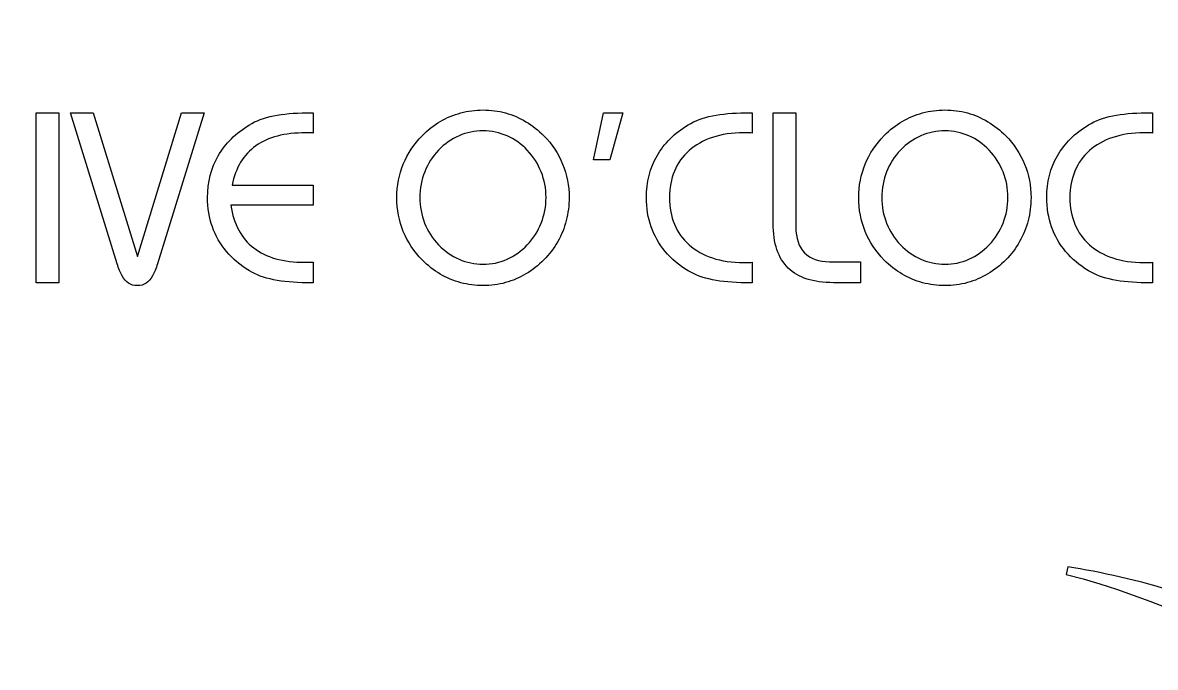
# Model space of a CAD drawing. Header units: millimetres. Extents: x -96 to 58, y -5 to 152.
# Drawn here: x -39.16 to -19.42, y 42 to 53.23 of the extents above; entities that cross this region are included whole.
import ezdxf

# ---------------------------------------------------------------- set-up
doc = ezdxf.new("R2010")
doc.units = ezdxf.units.MM
doc.header["$MEASUREMENT"] = 0
doc.layers.add('Capa 1', color=7, linetype='Continuous')

msp = doc.modelspace()

# ---------------------------------------------------------------- linework, layer by layer
at = {"layer": 'Capa 1', "color": 250, "lineweight": 9}
msp.add_open_spline([(-95.1806, 149.5), (-95.1806, 149.5), (57.2195, 149.5), (57.2195, 149.5), (57.2195, 149.5), (57.2195, 149.5), (57.2195, -2.9001), (57.2195, -2.9001), (57.2195, -2.9001), (57.2195, -2.9001), (-95.1806, -2.9001), (-95.1806, -2.9001), (-95.1806, -2.9001), (-95.1806, -2.9001), (-95.1806, 149.5), (-95.1806, 149.5)], degree=3, knots=[0, 0, 0, 0, 0.2, 0.2, 0.2, 0.2, 0.4, 0.4, 0.4, 0.4, 0.6, 0.6, 0.6, 0.6, 1, 1, 1, 1], dxfattribs=at)
at = {"layer": 'Capa 1', "color": 7}
msp.add_open_spline([(-18.9806, 128.6859), (11.6082, 128.6859), (36.4054, 103.8887), (36.4054, 73.2999), (36.4054, 73.2999), (36.4054, 42.7112), (11.6082, 17.9139), (-18.9806, 17.9139), (-18.9806, 17.9139), (-49.5694, 17.9139), (-74.3666, 42.7111), (-74.3666, 73.2999), (-74.3666, 73.2999), (-74.3666, 103.8888), (-49.5694, 128.6859), (-18.9806, 128.6859)], degree=3, knots=[0, 0, 0, 0, 0.2, 0.2, 0.2, 0.2, 0.4, 0.4, 0.4, 0.4, 0.6, 0.6, 0.6, 0.6, 1, 1, 1, 1], dxfattribs=at)
at = {"layer": 'Capa 1'}
for points, knots in [([(-54.7906, 49.5546), (-54.9192, 46.9923), (-54.8633, 44.6012), (-54.6573, 42.5243), (-54.6573, 42.5243), (-53.2346, 28.1755), (-45.7451, 19.5609), (-37.1903, 19.3849), (-37.1903, 19.3849), (-25.3474, 19.1709), (-24.7983, 37.6123), (-37.1961, 36.3227), (-37.1961, 36.3227), (-40.7314, 35.9547), (-43.4194, 32.6859), (-42.9017, 29.0762), (-42.9017, 29.0762), (-42.4011, 26.1719), (-39.6783, 23.9678), (-36.6832, 24.8029), (-36.6832, 24.8029), (-34.62, 25.4416), (-33.1498, 27.6434), (-34.1215, 29.7306), (-34.1215, 29.7306), (-34.7259, 30.9353), (-36.367, 31.7807), (-37.5384, 30.7664), (-37.5384, 30.7664), (-37.9717, 30.366), (-38.2871, 29.338), (-37.5146, 29.1005), (-37.5146, 29.1005), (-37.3687, 29.0634), (-37.2281, 29.0845), (-37.1073, 29.1766), (-37.1073, 29.1766), (-37.7473, 29.1446), (-37.6709, 29.9674), (-37.3841, 30.31), (-37.3841, 30.31), (-36.5146, 31.2768), (-35.0868, 30.5228), (-34.5854, 29.5798), (-34.5854, 29.5798), (-33.6879, 27.7582), (-35.023, 25.5256), (-36.8194, 24.9738), (-36.8194, 24.9738), (-39.548, 24.2215), (-42.2612, 26.4534), (-42.6817, 29.0867), (-42.6817, 29.0867), (-43.1206, 32.4424), (-40.4281, 35.7051), (-37.1675, 36.1326), (-37.1675, 36.1326), (-29.7303, 36.9841), (-26.3893, 28.0696), (-30.5706, 23.0193), (-30.5706, 23.0193), (-32.357, 20.7882), (-35.1621, 19.8248), (-37.9837, 19.9196), (-37.9837, 19.9196), (-48.538, 20.9926), (-55.9555, 33.5926), (-53.9315, 53.0764), (-53.9315, 53.0764), (-53.9315, 53.0764), (-54.1283, 53.1131), (-54.1283, 53.1131), (-54.1283, 53.1131), (-54.1283, 53.1131), (-54.7906, 49.5546), (-54.7906, 49.5546)], [0, 0, 0, 0, 0.05, 0.05, 0.05, 0.05, 0.1, 0.1, 0.1, 0.1, 0.15, 0.15, 0.15, 0.15, 0.2, 0.2, 0.2, 0.2, 0.25, 0.25, 0.25, 0.25, 0.3, 0.3, 0.3, 0.3, 0.35, 0.35, 0.35, 0.35, 0.4, 0.4, 0.4, 0.4, 0.45, 0.45, 0.45, 0.45, 0.5, 0.5, 0.5, 0.5, 0.55, 0.55, 0.55, 0.55, 0.6, 0.6, 0.6, 0.6, 0.65, 0.65, 0.65, 0.65, 0.7, 0.7, 0.7, 0.7, 0.75, 0.75, 0.75, 0.75, 0.8, 0.8, 0.8, 0.8, 0.85, 0.85, 0.85, 0.85, 0.9, 0.9, 0.9, 0.9, 1, 1, 1, 1]), ([(-20.1993, 28.7252), (-20.7858, 30.0782), (-22.2151, 29.6963), (-22.8358, 28.8586), (-22.8358, 28.8586), (-24.1835, 26.8788), (-22.8536, 23.9916), (-21.1083, 22.554), (-21.1083, 22.554), (-18.236, 20.3209), (-14.7942, 21.0921), (-12.6569, 23.4652), (-12.6569, 23.4652), (-9.4801, 27.2214), (-9.9478, 33.2046), (-12.8536, 37.7273), (-12.8536, 37.7273), (-14.9445, 40.8192), (-17.8156, 42.8133), (-20.9773, 43.6196), (-20.9773, 43.6196), (-20.9773, 43.6196), (-20.948, 43.7545), (-20.948, 43.7545), (-20.948, 43.7545), (-19.8115, 43.5689), (-18.2936, 43.1799), (-16.8638, 42.3858), (-16.8638, 42.3858), (-14.5613, 41.1062), (-9.9727, 36.1101), (-9.7712, 30.3432), (-9.7712, 30.3432), (-9.5983, 25.3932), (-12.2394, 20.9702), (-16.6826, 20.4825), (-16.6826, 20.4825), (-19.6326, 20.2567), (-22.9672, 22.1313), (-23.8404, 25.7242), (-23.8404, 25.7242), (-24.2101, 27.4422), (-23.8238, 29.4537), (-22.3018, 30.0126), (-22.3018, 30.0126), (-21.477, 30.2731), (-20.3645, 29.881), (-20.1993, 28.7252)], [0, 0, 0, 0, 0.0769231, 0.0769231, 0.0769231, 0.0769231, 0.1538462, 0.1538462, 0.1538462, 0.1538462, 0.2307692, 0.2307692, 0.2307692, 0.2307692, 0.3076923, 0.3076923, 0.3076923, 0.3076923, 0.3846154, 0.3846154, 0.3846154, 0.3846154, 0.4615385, 0.4615385, 0.4615385, 0.4615385, 0.5384615, 0.5384615, 0.5384615, 0.5384615, 0.6153846, 0.6153846, 0.6153846, 0.6153846, 0.6923077, 0.6923077, 0.6923077, 0.6923077, 0.7692308, 0.7692308, 0.7692308, 0.7692308, 0.8461538, 0.8461538, 0.8461538, 0.8461538, 1, 1, 1, 1])]:
    msp.add_open_spline(points, degree=3, knots=knots, dxfattribs=at)
at = {"layer": 'Capa 1', "color": 250}
for points, knots in [([(-32.637, 50.1847), (-32.637, 49.9766), (-32.5989, 49.7804), (-32.5241, 49.5962), (-32.5241, 49.5962), (-32.4494, 49.4121), (-32.3386, 49.2456), (-32.1925, 49.0967), (-32.1925, 49.0967), (-32.098, 49.0008), (-31.9943, 48.9196), (-31.8814, 48.8533), (-31.8814, 48.8533), (-31.7692, 48.7877), (-31.65, 48.7376), (-31.5244, 48.7037), (-31.5244, 48.7037), (-31.3988, 48.6692), (-31.2683, 48.6522), (-31.1342, 48.6522), (-31.1342, 48.6522), (-30.9995, 48.6522), (-30.8696, 48.6698), (-30.744, 48.7044), (-30.744, 48.7044), (-30.6185, 48.739), (-30.4992, 48.7898), (-30.387, 48.8568), (-30.387, 48.8568), (-30.2741, 48.9232), (-30.1704, 49.005), (-30.0759, 49.1009), (-30.0759, 49.1009), (-29.9799, 49.1983), (-29.8988, 49.3048), (-29.8339, 49.4205), (-29.8339, 49.4205), (-29.7683, 49.5356), (-29.7189, 49.6576), (-29.6857, 49.786), (-29.6857, 49.786), (-29.6526, 49.9145), (-29.6356, 50.0478), (-29.6356, 50.1847), (-29.6356, 50.1847), (-29.6356, 50.3914), (-29.673, 50.5861), (-29.7478, 50.7689), (-29.7478, 50.7689), (-29.8219, 50.9524), (-29.9313, 51.1174), (-30.0759, 51.2641), (-30.0759, 51.2641), (-30.1704, 51.3602), (-30.2741, 51.4419), (-30.387, 51.5083), (-30.387, 51.5083), (-30.4992, 51.5753), (-30.6185, 51.6261), (-30.744, 51.6607), (-30.744, 51.6607), (-30.8696, 51.6953), (-30.9995, 51.7129), (-31.1342, 51.7129), (-31.1342, 51.7129), (-31.2683, 51.7129), (-31.3988, 51.6959), (-31.5244, 51.6614), (-31.5244, 51.6614), (-31.65, 51.6276), (-31.7692, 51.5774), (-31.8814, 51.5118), (-31.8814, 51.5118), (-31.9943, 51.4455), (-32.098, 51.3643), (-32.1925, 51.2684), (-32.1925, 51.2684), (-32.3386, 51.1196), (-32.4494, 50.9537), (-32.5241, 50.771), (-32.5241, 50.771), (-32.5989, 50.5883), (-32.637, 50.3928), (-32.637, 50.1847)], [0, 0, 0, 0, 0.0454545, 0.0454545, 0.0454545, 0.0454545, 0.0909091, 0.0909091, 0.0909091, 0.0909091, 0.1363636, 0.1363636, 0.1363636, 0.1363636, 0.1818182, 0.1818182, 0.1818182, 0.1818182, 0.2272727, 0.2272727, 0.2272727, 0.2272727, 0.2727273, 0.2727273, 0.2727273, 0.2727273, 0.3181818, 0.3181818, 0.3181818, 0.3181818, 0.3636364, 0.3636364, 0.3636364, 0.3636364, 0.4090909, 0.4090909, 0.4090909, 0.4090909, 0.4545455, 0.4545455, 0.4545455, 0.4545455, 0.5, 0.5, 0.5, 0.5, 0.5454545, 0.5454545, 0.5454545, 0.5454545, 0.5909091, 0.5909091, 0.5909091, 0.5909091, 0.6363636, 0.6363636, 0.6363636, 0.6363636, 0.6818182, 0.6818182, 0.6818182, 0.6818182, 0.7272727, 0.7272727, 0.7272727, 0.7272727, 0.7727273, 0.7727273, 0.7727273, 0.7727273, 0.8181818, 0.8181818, 0.8181818, 0.8181818, 0.8636364, 0.8636364, 0.8636364, 0.8636364, 0.9090909, 0.9090909, 0.9090909, 0.9090909, 1, 1, 1, 1]), ([(-24.5894, 50.1847), (-24.5894, 49.9766), (-24.5513, 49.7804), (-24.4765, 49.5962), (-24.4765, 49.5962), (-24.4018, 49.4121), (-24.291, 49.2456), (-24.1449, 49.0967), (-24.1449, 49.0967), (-24.0504, 49.0008), (-23.9467, 48.9196), (-23.8338, 48.8533), (-23.8338, 48.8533), (-23.7216, 48.7877), (-23.6024, 48.7376), (-23.4768, 48.7037), (-23.4768, 48.7037), (-23.3512, 48.6692), (-23.2207, 48.6522), (-23.0866, 48.6522), (-23.0866, 48.6522), (-22.9519, 48.6522), (-22.822, 48.6698), (-22.6964, 48.7044), (-22.6964, 48.7044), (-22.5709, 48.739), (-22.4516, 48.7898), (-22.3394, 48.8568), (-22.3394, 48.8568), (-22.2265, 48.9232), (-22.1228, 49.005), (-22.0283, 49.1009), (-22.0283, 49.1009), (-21.9323, 49.1983), (-21.8512, 49.3048), (-21.7863, 49.4205), (-21.7863, 49.4205), (-21.7207, 49.5356), (-21.6713, 49.6576), (-21.6381, 49.786), (-21.6381, 49.786), (-21.605, 49.9145), (-21.588, 50.0478), (-21.588, 50.1847), (-21.588, 50.1847), (-21.588, 50.3914), (-21.6254, 50.5861), (-21.7002, 50.7689), (-21.7002, 50.7689), (-21.7743, 50.9524), (-21.8837, 51.1174), (-22.0283, 51.2641), (-22.0283, 51.2641), (-22.1228, 51.3602), (-22.2265, 51.4419), (-22.3394, 51.5083), (-22.3394, 51.5083), (-22.4516, 51.5753), (-22.5709, 51.6261), (-22.6964, 51.6607), (-22.6964, 51.6607), (-22.822, 51.6953), (-22.9519, 51.7129), (-23.0866, 51.7129), (-23.0866, 51.7129), (-23.2207, 51.7129), (-23.3512, 51.6959), (-23.4768, 51.6614), (-23.4768, 51.6614), (-23.6024, 51.6276), (-23.7216, 51.5774), (-23.8338, 51.5118), (-23.8338, 51.5118), (-23.9467, 51.4455), (-24.0504, 51.3643), (-24.1449, 51.2684), (-24.1449, 51.2684), (-24.291, 51.1196), (-24.4018, 50.9537), (-24.4765, 50.771), (-24.4765, 50.771), (-24.5513, 50.5883), (-24.5894, 50.3928), (-24.5894, 50.1847)], [0, 0, 0, 0, 0.0454545, 0.0454545, 0.0454545, 0.0454545, 0.0909091, 0.0909091, 0.0909091, 0.0909091, 0.1363636, 0.1363636, 0.1363636, 0.1363636, 0.1818182, 0.1818182, 0.1818182, 0.1818182, 0.2272727, 0.2272727, 0.2272727, 0.2272727, 0.2727273, 0.2727273, 0.2727273, 0.2727273, 0.3181818, 0.3181818, 0.3181818, 0.3181818, 0.3636364, 0.3636364, 0.3636364, 0.3636364, 0.4090909, 0.4090909, 0.4090909, 0.4090909, 0.4545455, 0.4545455, 0.4545455, 0.4545455, 0.5, 0.5, 0.5, 0.5, 0.5454545, 0.5454545, 0.5454545, 0.5454545, 0.5909091, 0.5909091, 0.5909091, 0.5909091, 0.6363636, 0.6363636, 0.6363636, 0.6363636, 0.6818182, 0.6818182, 0.6818182, 0.6818182, 0.7272727, 0.7272727, 0.7272727, 0.7272727, 0.7727273, 0.7727273, 0.7727273, 0.7727273, 0.8181818, 0.8181818, 0.8181818, 0.8181818, 0.8636364, 0.8636364, 0.8636364, 0.8636364, 0.9090909, 0.9090909, 0.9090909, 0.9090909, 1, 1, 1, 1]), ([(-38.9193, 48.703), (-38.9193, 48.703), (-38.5256, 48.703), (-38.5256, 48.703), (-38.5256, 48.703), (-38.5256, 48.703), (-38.5256, 51.6621), (-38.5256, 51.6621), (-38.5256, 51.6621), (-38.5256, 51.6621), (-38.9193, 51.6621), (-38.9193, 51.6621), (-38.9193, 51.6621), (-38.9193, 51.6621), (-38.9193, 48.703), (-38.9193, 48.703)], [0, 0, 0, 0, 0.2, 0.2, 0.2, 0.2, 0.4, 0.4, 0.4, 0.4, 0.6, 0.6, 0.6, 0.6, 1, 1, 1, 1]), ([(-38.3223, 51.6621), (-38.3223, 51.6621), (-37.5095, 49.0332), (-37.5095, 49.0332), (-37.5095, 49.0332), (-37.4834, 48.9486), (-37.4545, 48.878), (-37.4228, 48.8215), (-37.4228, 48.8215), (-37.3917, 48.7651), (-37.355, 48.7228), (-37.312, 48.6945), (-37.312, 48.6945), (-37.2697, 48.6663), (-37.2181, 48.6522), (-37.1582, 48.6522), (-37.1582, 48.6522), (-37.0996, 48.6522), (-37.0488, 48.6663), (-37.0058, 48.6945), (-37.0058, 48.6945), (-36.9634, 48.7229), (-36.926, 48.7651), (-36.8943, 48.8215), (-36.8943, 48.8215), (-36.8625, 48.878), (-36.8329, 48.9485), (-36.8068, 49.0332), (-36.8068, 49.0332), (-36.8068, 49.0332), (-35.994, 51.6621), (-35.994, 51.6621), (-35.994, 51.6621), (-35.994, 51.6621), (-36.3877, 51.6621), (-36.3877, 51.6621), (-36.3877, 51.6621), (-36.3877, 51.6621), (-37.1582, 49.1602), (-37.1582, 49.1602), (-37.1582, 49.1602), (-37.1582, 49.1602), (-37.9286, 51.6621), (-37.9286, 51.6621), (-37.9286, 51.6621), (-37.9286, 51.6621), (-38.3223, 51.6621), (-38.3223, 51.6621)], [0, 0, 0, 0, 0.0769231, 0.0769231, 0.0769231, 0.0769231, 0.1538462, 0.1538462, 0.1538462, 0.1538462, 0.2307692, 0.2307692, 0.2307692, 0.2307692, 0.3076923, 0.3076923, 0.3076923, 0.3076923, 0.3846154, 0.3846154, 0.3846154, 0.3846154, 0.4615385, 0.4615385, 0.4615385, 0.4615385, 0.5384615, 0.5384615, 0.5384615, 0.5384615, 0.6153846, 0.6153846, 0.6153846, 0.6153846, 0.6923077, 0.6923077, 0.6923077, 0.6923077, 0.7692308, 0.7692308, 0.7692308, 0.7692308, 0.8461538, 0.8461538, 0.8461538, 0.8461538, 1, 1, 1, 1]), ([(-34.0933, 51.3108), (-34.0933, 51.3108), (-34.0933, 51.6621), (-34.0933, 51.6621), (-34.0933, 51.6621), (-34.0933, 51.6621), (-34.2076, 51.6621), (-34.2076, 51.6621), (-34.2076, 51.6621), (-34.4256, 51.6621), (-34.6182, 51.6451), (-34.7848, 51.6106), (-34.7848, 51.6106), (-34.952, 51.5768), (-35.0924, 51.5245), (-35.2067, 51.4546), (-35.2067, 51.4546), (-35.4444, 51.3101), (-35.6251, 51.1301), (-35.7485, 50.9149), (-35.7485, 50.9149), (-35.872, 50.7005), (-35.9341, 50.457), (-35.9348, 50.1847), (-35.9348, 50.1847), (-35.9348, 50.0041), (-35.9066, 49.8347), (-35.8515, 49.6774), (-35.8515, 49.6774), (-35.7958, 49.5201), (-35.714, 49.3775), (-35.606, 49.2484), (-35.606, 49.2484), (-35.4981, 49.1193), (-35.3647, 49.0071), (-35.2067, 48.9104), (-35.2067, 48.9104), (-35.0924, 48.8406), (-34.952, 48.7884), (-34.7848, 48.7545), (-34.7848, 48.7545), (-34.6182, 48.72), (-34.4256, 48.703), (-34.2076, 48.703), (-34.2076, 48.703), (-34.2076, 48.703), (-34.0933, 48.703), (-34.0933, 48.703), (-34.0933, 48.703), (-34.0933, 48.703), (-34.0933, 49.0629), (-34.0933, 49.0629), (-34.0933, 49.0629), (-34.1187, 49.0608), (-34.1441, 49.0593), (-34.1688, 49.0593), (-34.1688, 49.0593), (-34.1942, 49.0586), (-34.2182, 49.0586), (-34.2415, 49.0586), (-34.2415, 49.0586), (-34.619, 49.0593), (-34.9153, 49.1426), (-35.1312, 49.3098), (-35.1312, 49.3098), (-35.3471, 49.477), (-35.479, 49.7246), (-35.5284, 50.0534), (-35.5284, 50.0534), (-35.5284, 50.0534), (-34.0933, 50.0535), (-34.0933, 50.0535), (-34.0933, 50.0535), (-34.0933, 50.0535), (-34.0933, 50.4048), (-34.0933, 50.4048), (-34.0933, 50.4048), (-34.0933, 50.4048), (-35.5072, 50.4048), (-35.5072, 50.4048), (-35.5072, 50.4048), (-35.4458, 50.7075), (-35.3083, 50.9347), (-35.0945, 51.0871), (-35.0945, 51.0871), (-34.8807, 51.2387), (-34.5907, 51.3149), (-34.2245, 51.3149), (-34.2245, 51.3149), (-34.2034, 51.3149), (-34.1822, 51.3149), (-34.1603, 51.3142), (-34.1603, 51.3142), (-34.1392, 51.3143), (-34.1166, 51.3128), (-34.0933, 51.3108)], [0, 0, 0, 0, 0.04, 0.04, 0.04, 0.04, 0.08, 0.08, 0.08, 0.08, 0.12, 0.12, 0.12, 0.12, 0.16, 0.16, 0.16, 0.16, 0.2, 0.2, 0.2, 0.2, 0.24, 0.24, 0.24, 0.24, 0.28, 0.28, 0.28, 0.28, 0.32, 0.32, 0.32, 0.32, 0.36, 0.36, 0.36, 0.36, 0.4, 0.4, 0.4, 0.4, 0.44, 0.44, 0.44, 0.44, 0.48, 0.48, 0.48, 0.48, 0.52, 0.52, 0.52, 0.52, 0.56, 0.56, 0.56, 0.56, 0.6, 0.6, 0.6, 0.6, 0.64, 0.64, 0.64, 0.64, 0.68, 0.68, 0.68, 0.68, 0.72, 0.72, 0.72, 0.72, 0.76, 0.76, 0.76, 0.76, 0.8, 0.8, 0.8, 0.8, 0.84, 0.84, 0.84, 0.84, 0.88, 0.88, 0.88, 0.88, 0.92, 0.92, 0.92, 0.92, 1, 1, 1, 1]), ([(-29.2081, 50.845), (-29.2081, 50.845), (-28.9287, 50.845), (-28.9287, 50.845), (-28.9287, 50.845), (-28.9287, 50.845), (-28.7001, 51.6621), (-28.7001, 51.6621), (-28.7001, 51.6621), (-28.7001, 51.6621), (-29.0387, 51.6621), (-29.0387, 51.6621), (-29.0387, 51.6621), (-29.0387, 51.6621), (-29.2081, 50.845), (-29.2081, 50.845)], [0, 0, 0, 0, 0.2, 0.2, 0.2, 0.2, 0.4, 0.4, 0.4, 0.4, 0.6, 0.6, 0.6, 0.6, 1, 1, 1, 1]), ([(-26.4479, 51.3108), (-26.4479, 51.3108), (-26.4479, 51.6621), (-26.4479, 51.6621), (-26.4479, 51.6621), (-26.4479, 51.6621), (-26.5622, 51.6621), (-26.5622, 51.6621), (-26.5622, 51.6621), (-26.7802, 51.6621), (-26.9728, 51.6451), (-27.1394, 51.6106), (-27.1394, 51.6106), (-27.3066, 51.5768), (-27.447, 51.5245), (-27.5613, 51.4546), (-27.5613, 51.4546), (-27.799, 51.3101), (-27.9797, 51.1301), (-28.1031, 50.9149), (-28.1031, 50.9149), (-28.2266, 50.7005), (-28.2887, 50.457), (-28.2894, 50.1847), (-28.2894, 50.1847), (-28.2894, 50.0041), (-28.2612, 49.8347), (-28.2061, 49.6774), (-28.2061, 49.6774), (-28.1504, 49.5201), (-28.0686, 49.3775), (-27.9606, 49.2484), (-27.9606, 49.2484), (-27.8527, 49.1193), (-27.7193, 49.0071), (-27.5613, 48.9104), (-27.5613, 48.9104), (-27.447, 48.8406), (-27.3066, 48.7884), (-27.1394, 48.7545), (-27.1394, 48.7545), (-26.9728, 48.72), (-26.7802, 48.703), (-26.5622, 48.703), (-26.5622, 48.703), (-26.5622, 48.703), (-26.4479, 48.703), (-26.4479, 48.703), (-26.4479, 48.703), (-26.4479, 48.703), (-26.4479, 49.0586), (-26.4479, 49.0586), (-26.4479, 49.0586), (-26.4733, 49.0565), (-26.498, 49.0551), (-26.5213, 49.0551), (-26.5213, 49.0551), (-26.5453, 49.0544), (-26.5686, 49.0544), (-26.5918, 49.0544), (-26.5918, 49.0544), (-26.7965, 49.0551), (-26.9792, 49.0819), (-27.1386, 49.1348), (-27.1386, 49.1348), (-27.2988, 49.1885), (-27.435, 49.2646), (-27.5458, 49.3641), (-27.5458, 49.3641), (-27.6572, 49.4629), (-27.7419, 49.5821), (-27.7997, 49.7204), (-27.7997, 49.7204), (-27.8576, 49.8587), (-27.8872, 50.0139), (-27.8872, 50.1847), (-27.8872, 50.1847), (-27.8872, 50.3555), (-27.8576, 50.5106), (-27.7997, 50.6489), (-27.7997, 50.6489), (-27.7419, 50.7873), (-27.6572, 50.9064), (-27.5458, 51.0052), (-27.5458, 51.0052), (-27.435, 51.1047), (-27.2988, 51.1809), (-27.1386, 51.2345), (-27.1386, 51.2345), (-26.9792, 51.2875), (-26.7965, 51.3142), (-26.5918, 51.3149), (-26.5918, 51.3149), (-26.5685, 51.3149), (-26.5453, 51.3149), (-26.5213, 51.3142), (-26.5213, 51.3142), (-26.498, 51.3143), (-26.4733, 51.3128), (-26.4479, 51.3108)], [0, 0, 0, 0, 0.0384615, 0.0384615, 0.0384615, 0.0384615, 0.0769231, 0.0769231, 0.0769231, 0.0769231, 0.1153846, 0.1153846, 0.1153846, 0.1153846, 0.1538462, 0.1538462, 0.1538462, 0.1538462, 0.1923077, 0.1923077, 0.1923077, 0.1923077, 0.2307692, 0.2307692, 0.2307692, 0.2307692, 0.2692308, 0.2692308, 0.2692308, 0.2692308, 0.3076923, 0.3076923, 0.3076923, 0.3076923, 0.3461538, 0.3461538, 0.3461538, 0.3461538, 0.3846154, 0.3846154, 0.3846154, 0.3846154, 0.4230769, 0.4230769, 0.4230769, 0.4230769, 0.4615385, 0.4615385, 0.4615385, 0.4615385, 0.5, 0.5, 0.5, 0.5, 0.5384615, 0.5384615, 0.5384615, 0.5384615, 0.5769231, 0.5769231, 0.5769231, 0.5769231, 0.6153846, 0.6153846, 0.6153846, 0.6153846, 0.6538462, 0.6538462, 0.6538462, 0.6538462, 0.6923077, 0.6923077, 0.6923077, 0.6923077, 0.7307692, 0.7307692, 0.7307692, 0.7307692, 0.7692308, 0.7692308, 0.7692308, 0.7692308, 0.8076923, 0.8076923, 0.8076923, 0.8076923, 0.8461538, 0.8461538, 0.8461538, 0.8461538, 0.8846154, 0.8846154, 0.8846154, 0.8846154, 0.9230769, 0.9230769, 0.9230769, 0.9230769, 1, 1, 1, 1]), ([(-26.0796, 51.6621), (-26.0796, 51.6621), (-26.0796, 49.736), (-26.0796, 49.736), (-26.0796, 49.736), (-26.0796, 49.3888), (-25.9928, 49.1299), (-25.8178, 48.9591), (-25.8178, 48.9591), (-25.6436, 48.7884), (-25.3811, 48.703), (-25.0297, 48.703), (-25.0297, 48.703), (-25.0297, 48.703), (-24.5598, 48.703), (-24.5598, 48.703), (-24.5598, 48.703), (-24.5598, 48.703), (-24.5598, 49.0671), (-24.5598, 49.0671), (-24.5598, 49.0671), (-24.5598, 49.0671), (-25.0975, 49.0671), (-25.0975, 49.0671), (-25.0975, 49.0671), (-25.2866, 49.0678), (-25.4319, 49.12), (-25.5328, 49.2237), (-25.5328, 49.2237), (-25.6337, 49.3274), (-25.6852, 49.477), (-25.6859, 49.6724), (-25.6859, 49.6724), (-25.6859, 49.6724), (-25.6859, 51.6621), (-25.6859, 51.6621), (-25.6859, 51.6621), (-25.6859, 51.6621), (-26.0796, 51.6621), (-26.0796, 51.6621)], [0, 0, 0, 0, 0.0909091, 0.0909091, 0.0909091, 0.0909091, 0.1818182, 0.1818182, 0.1818182, 0.1818182, 0.2727273, 0.2727273, 0.2727273, 0.2727273, 0.3636364, 0.3636364, 0.3636364, 0.3636364, 0.4545455, 0.4545455, 0.4545455, 0.4545455, 0.5454545, 0.5454545, 0.5454545, 0.5454545, 0.6363636, 0.6363636, 0.6363636, 0.6363636, 0.7272727, 0.7272727, 0.7272727, 0.7272727, 0.8181818, 0.8181818, 0.8181818, 0.8181818, 1, 1, 1, 1]), ([(-19.4714, 51.3108), (-19.4714, 51.3108), (-19.4714, 51.6621), (-19.4714, 51.6621), (-19.4714, 51.6621), (-19.4714, 51.6621), (-19.5857, 51.6621), (-19.5857, 51.6621), (-19.5857, 51.6621), (-19.8037, 51.6621), (-19.9963, 51.6451), (-20.1629, 51.6106), (-20.1629, 51.6106), (-20.3301, 51.5768), (-20.4705, 51.5245), (-20.5848, 51.4546), (-20.5848, 51.4546), (-20.8225, 51.3101), (-21.0032, 51.1301), (-21.1266, 50.9149), (-21.1266, 50.9149), (-21.2501, 50.7005), (-21.3122, 50.457), (-21.3129, 50.1847), (-21.3129, 50.1847), (-21.3129, 50.0041), (-21.2847, 49.8347), (-21.2296, 49.6774), (-21.2296, 49.6774), (-21.1739, 49.5201), (-21.0921, 49.3775), (-20.9841, 49.2484), (-20.9841, 49.2484), (-20.8762, 49.1193), (-20.7428, 49.0071), (-20.5848, 48.9104), (-20.5848, 48.9104), (-20.4705, 48.8406), (-20.3301, 48.7884), (-20.1629, 48.7545), (-20.1629, 48.7545), (-19.9963, 48.72), (-19.8037, 48.703), (-19.5857, 48.703), (-19.5857, 48.703), (-19.5857, 48.703), (-19.4714, 48.703), (-19.4714, 48.703), (-19.4714, 48.703), (-19.4714, 48.703), (-19.4714, 49.0586), (-19.4714, 49.0586), (-19.4714, 49.0586), (-19.4968, 49.0565), (-19.5215, 49.0551), (-19.5448, 49.0551), (-19.5448, 49.0551), (-19.5688, 49.0544), (-19.5921, 49.0544), (-19.6153, 49.0544), (-19.6153, 49.0544), (-19.82, 49.0551), (-20.0027, 49.0819), (-20.1621, 49.1348), (-20.1621, 49.1348), (-20.3223, 49.1885), (-20.4585, 49.2646), (-20.5693, 49.3641), (-20.5693, 49.3641), (-20.6807, 49.4629), (-20.7654, 49.5821), (-20.8232, 49.7204), (-20.8232, 49.7204), (-20.8811, 49.8587), (-20.9107, 50.0139), (-20.9107, 50.1847), (-20.9107, 50.1847), (-20.9107, 50.3555), (-20.8811, 50.5106), (-20.8232, 50.6489), (-20.8232, 50.6489), (-20.7654, 50.7873), (-20.6807, 50.9064), (-20.5693, 51.0052), (-20.5693, 51.0052), (-20.4585, 51.1047), (-20.3223, 51.1809), (-20.1621, 51.2345), (-20.1621, 51.2345), (-20.0026, 51.2875), (-19.82, 51.3142), (-19.6153, 51.3149), (-19.6153, 51.3149), (-19.5921, 51.3149), (-19.5688, 51.3149), (-19.5448, 51.3142), (-19.5448, 51.3142), (-19.5215, 51.3143), (-19.4968, 51.3128), (-19.4714, 51.3108)], [0, 0, 0, 0, 0.0384615, 0.0384615, 0.0384615, 0.0384615, 0.0769231, 0.0769231, 0.0769231, 0.0769231, 0.1153846, 0.1153846, 0.1153846, 0.1153846, 0.1538462, 0.1538462, 0.1538462, 0.1538462, 0.1923077, 0.1923077, 0.1923077, 0.1923077, 0.2307692, 0.2307692, 0.2307692, 0.2307692, 0.2692308, 0.2692308, 0.2692308, 0.2692308, 0.3076923, 0.3076923, 0.3076923, 0.3076923, 0.3461538, 0.3461538, 0.3461538, 0.3461538, 0.3846154, 0.3846154, 0.3846154, 0.3846154, 0.4230769, 0.4230769, 0.4230769, 0.4230769, 0.4615385, 0.4615385, 0.4615385, 0.4615385, 0.5, 0.5, 0.5, 0.5, 0.5384615, 0.5384615, 0.5384615, 0.5384615, 0.5769231, 0.5769231, 0.5769231, 0.5769231, 0.6153846, 0.6153846, 0.6153846, 0.6153846, 0.6538462, 0.6538462, 0.6538462, 0.6538462, 0.6923077, 0.6923077, 0.6923077, 0.6923077, 0.7307692, 0.7307692, 0.7307692, 0.7307692, 0.7692308, 0.7692308, 0.7692308, 0.7692308, 0.8076923, 0.8076923, 0.8076923, 0.8076923, 0.8461538, 0.8461538, 0.8461538, 0.8461538, 0.8846154, 0.8846154, 0.8846154, 0.8846154, 0.9230769, 0.9230769, 0.9230769, 0.9230769, 1, 1, 1, 1]), ([(-32.2349, 50.1889), (-32.2349, 50.3484), (-32.2066, 50.4972), (-32.1516, 50.6369), (-32.1516, 50.6369), (-32.0959, 50.776), (-32.0154, 50.9015), (-31.9089, 51.0144), (-31.9089, 51.0144), (-31.8038, 51.1231), (-31.6852, 51.2056), (-31.5533, 51.2627), (-31.5533, 51.2627), (-31.4207, 51.3199), (-31.281, 51.3488), (-31.1342, 51.3488), (-31.1342, 51.3488), (-30.9875, 51.3489), (-30.8485, 51.3199), (-30.7172, 51.262), (-30.7172, 51.262), (-30.586, 51.2049), (-30.4682, 51.1209), (-30.3638, 51.0101), (-30.3638, 51.0101), (-30.2572, 50.8973), (-30.1768, 50.7717), (-30.121, 50.6327), (-30.121, 50.6327), (-30.066, 50.4944), (-30.0378, 50.3462), (-30.0378, 50.1889), (-30.0378, 50.1889), (-30.0378, 50.0317), (-30.066, 49.8827), (-30.121, 49.743), (-30.121, 49.743), (-30.1768, 49.6026), (-30.2572, 49.4763), (-30.3638, 49.3634), (-30.3638, 49.3634), (-30.4682, 49.2527), (-30.586, 49.1687), (-30.7172, 49.1115), (-30.7172, 49.1115), (-30.8485, 49.0538), (-30.9875, 49.0247), (-31.1342, 49.0247), (-31.1342, 49.0247), (-31.281, 49.0255), (-31.4207, 49.0551), (-31.5533, 49.1129), (-31.5533, 49.1129), (-31.6852, 49.1715), (-31.8038, 49.2547), (-31.9089, 49.3634), (-31.9089, 49.3634), (-32.0168, 49.4763), (-32.098, 49.6026), (-32.153, 49.743), (-32.153, 49.743), (-32.2074, 49.8827), (-32.2349, 50.0316), (-32.2349, 50.1889)], [0, 0, 0, 0, 0.0588235, 0.0588235, 0.0588235, 0.0588235, 0.1176471, 0.1176471, 0.1176471, 0.1176471, 0.1764706, 0.1764706, 0.1764706, 0.1764706, 0.2352941, 0.2352941, 0.2352941, 0.2352941, 0.2941176, 0.2941176, 0.2941176, 0.2941176, 0.3529412, 0.3529412, 0.3529412, 0.3529412, 0.4117647, 0.4117647, 0.4117647, 0.4117647, 0.4705882, 0.4705882, 0.4705882, 0.4705882, 0.5294118, 0.5294118, 0.5294118, 0.5294118, 0.5882353, 0.5882353, 0.5882353, 0.5882353, 0.6470588, 0.6470588, 0.6470588, 0.6470588, 0.7058824, 0.7058824, 0.7058824, 0.7058824, 0.7647059, 0.7647059, 0.7647059, 0.7647059, 0.8235294, 0.8235294, 0.8235294, 0.8235294, 0.8823529, 0.8823529, 0.8823529, 0.8823529, 1, 1, 1, 1]), ([(-24.1873, 50.1889), (-24.1873, 50.3484), (-24.159, 50.4972), (-24.104, 50.6369), (-24.104, 50.6369), (-24.0483, 50.776), (-23.9678, 50.9015), (-23.8613, 51.0144), (-23.8613, 51.0144), (-23.7562, 51.1231), (-23.6376, 51.2056), (-23.5057, 51.2627), (-23.5057, 51.2627), (-23.3731, 51.3199), (-23.2334, 51.3488), (-23.0866, 51.3488), (-23.0866, 51.3488), (-22.9399, 51.3489), (-22.8009, 51.3199), (-22.6696, 51.262), (-22.6696, 51.262), (-22.5384, 51.2049), (-22.4206, 51.1209), (-22.3162, 51.0101), (-22.3162, 51.0101), (-22.2096, 50.8973), (-22.1292, 50.7717), (-22.0734, 50.6327), (-22.0734, 50.6327), (-22.0184, 50.4944), (-21.9902, 50.3462), (-21.9902, 50.1889), (-21.9902, 50.1889), (-21.9902, 50.0317), (-22.0184, 49.8827), (-22.0734, 49.743), (-22.0734, 49.743), (-22.1292, 49.6026), (-22.2096, 49.4763), (-22.3162, 49.3634), (-22.3162, 49.3634), (-22.4206, 49.2527), (-22.5384, 49.1687), (-22.6696, 49.1115), (-22.6696, 49.1115), (-22.8009, 49.0538), (-22.9399, 49.0247), (-23.0866, 49.0247), (-23.0866, 49.0247), (-23.2334, 49.0255), (-23.3731, 49.0551), (-23.5057, 49.1129), (-23.5057, 49.1129), (-23.6376, 49.1715), (-23.7562, 49.2547), (-23.8613, 49.3634), (-23.8613, 49.3634), (-23.9693, 49.4763), (-24.0504, 49.6026), (-24.1054, 49.743), (-24.1054, 49.743), (-24.1598, 49.8827), (-24.1873, 50.0316), (-24.1873, 50.1889)], [0, 0, 0, 0, 0.0588235, 0.0588235, 0.0588235, 0.0588235, 0.1176471, 0.1176471, 0.1176471, 0.1176471, 0.1764706, 0.1764706, 0.1764706, 0.1764706, 0.2352941, 0.2352941, 0.2352941, 0.2352941, 0.2941176, 0.2941176, 0.2941176, 0.2941176, 0.3529412, 0.3529412, 0.3529412, 0.3529412, 0.4117647, 0.4117647, 0.4117647, 0.4117647, 0.4705882, 0.4705882, 0.4705882, 0.4705882, 0.5294118, 0.5294118, 0.5294118, 0.5294118, 0.5882353, 0.5882353, 0.5882353, 0.5882353, 0.6470588, 0.6470588, 0.6470588, 0.6470588, 0.7058824, 0.7058824, 0.7058824, 0.7058824, 0.7647059, 0.7647059, 0.7647059, 0.7647059, 0.8235294, 0.8235294, 0.8235294, 0.8235294, 0.8823529, 0.8823529, 0.8823529, 0.8823529, 1, 1, 1, 1])]:
    msp.add_open_spline(points, degree=3, knots=knots, dxfattribs=at)

doc.saveas('drawing.dxf')
